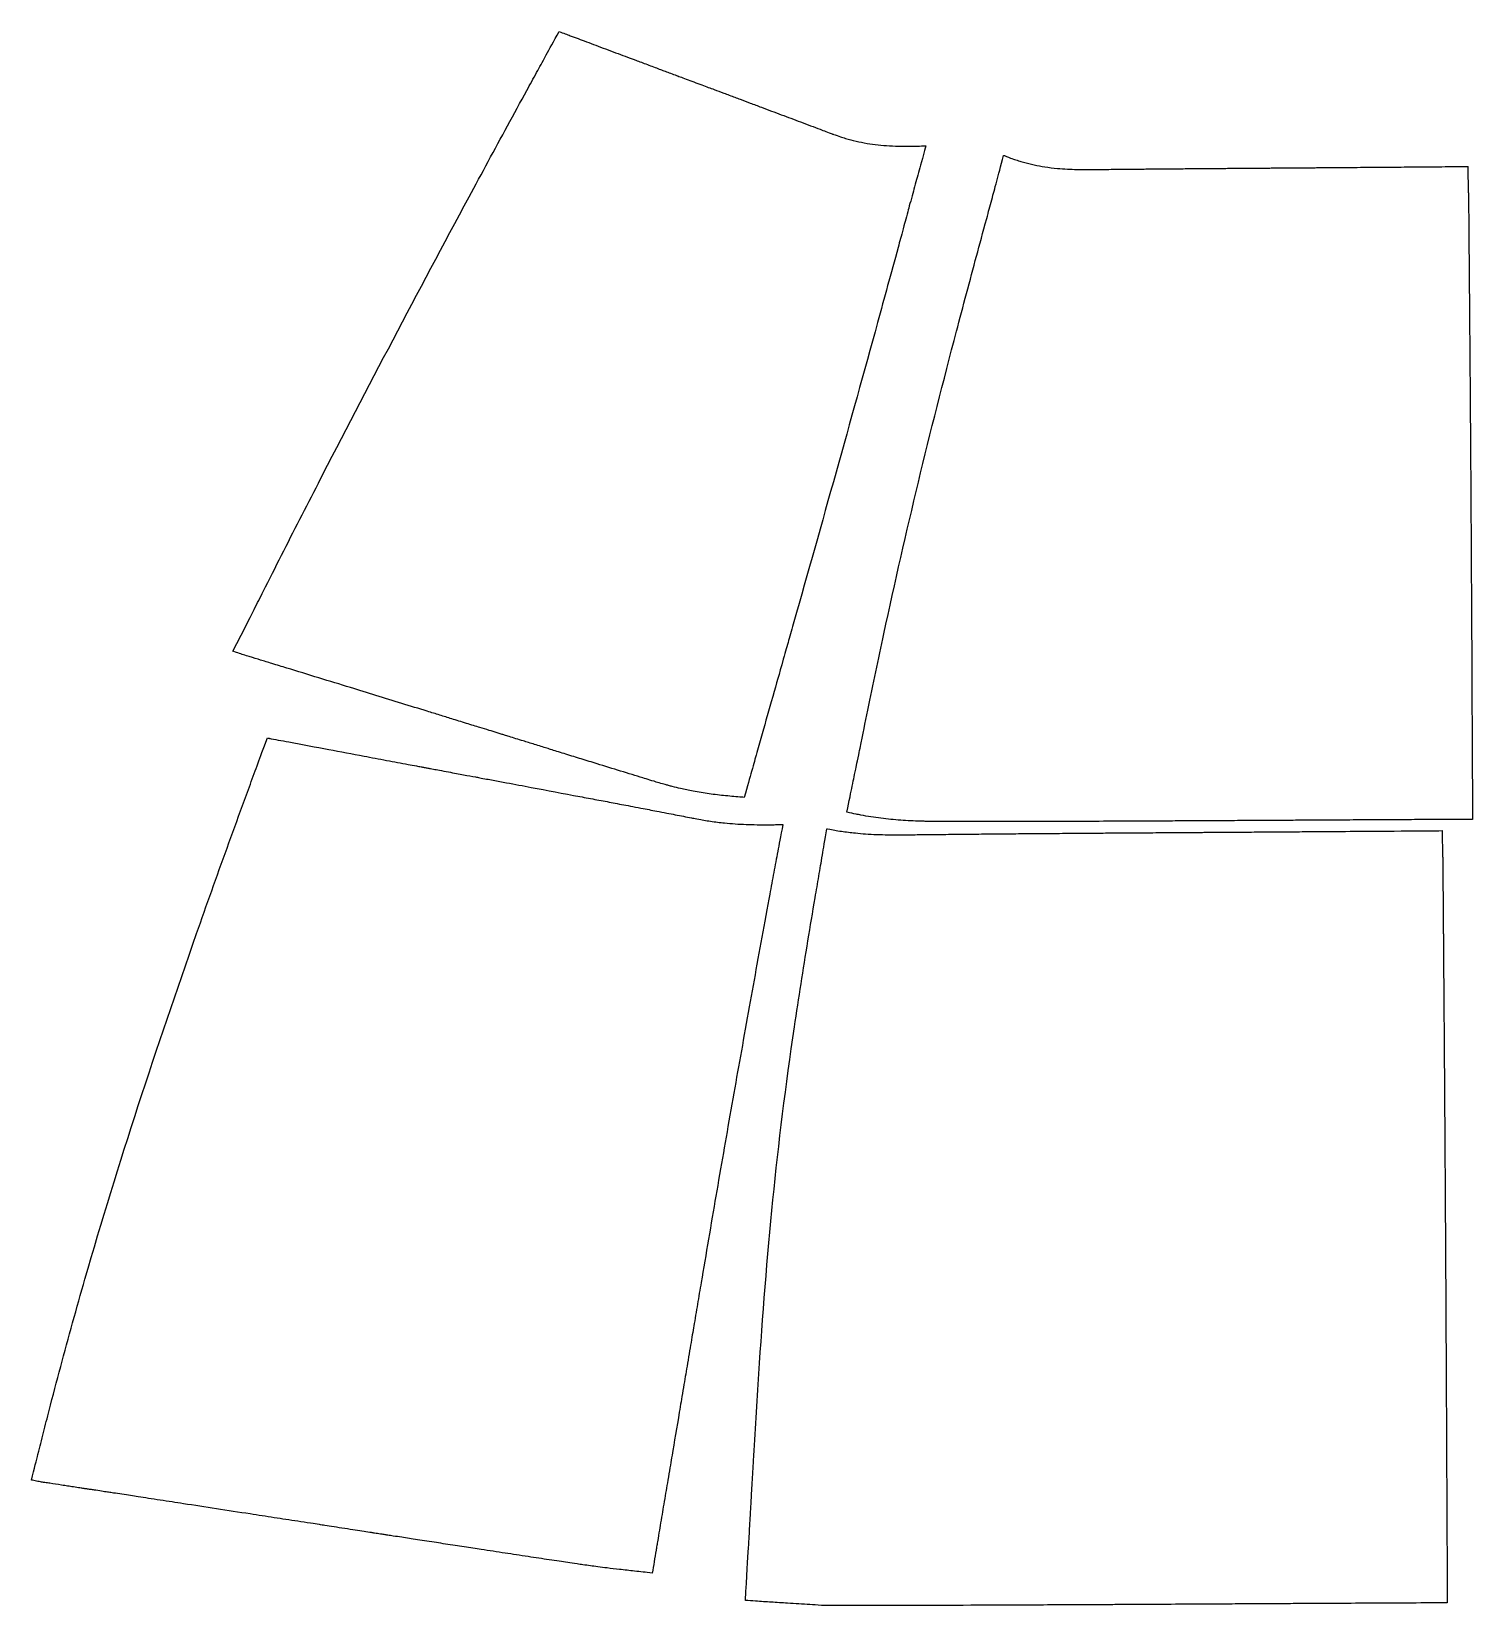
# Model space of a CAD drawing. Header units: inches. Extents: x 337 to 990, y 172 to 475.
# Drawn here: x 340.5 to 395.1, y 371 to 430.6 of the extents above; entities that cross this region are included whole.
import ezdxf

# ---------------------------------------------------------------- set-up
doc = ezdxf.new("R2010")
doc.units = ezdxf.units.IN
doc.header["$MEASUREMENT"] = 0

msp = doc.modelspace()

# ---------------------------------------------------------------- linework, layer by layer
for p, q in [((394.89836, 424.52756), (394.88997, 425.52764)), ((348.08672, 407.17217), (348.54711, 408.07044)), ((348.21629, 407.12675), (348.08672, 407.17217)), ((348.48112, 407.03481), (348.4419, 407.04766)), ((393.92298, 399.37768), (393.91487, 400.37707))]:
    msp.add_line(p, q)
at = {"color": 7, "linetype": 'Continuous', "lineweight": 25}
for points, knots in [([(348.54711, 408.07044), (348.69963, 408.37468), (348.77892, 408.53273), (349.00229, 408.9769), (349.12214, 409.21476), (349.46119, 409.88643), (349.69816, 410.3542), (350.38533, 411.70612), (350.85624, 412.62657), (352.25381, 415.34204), (353.20367, 417.16597), (355.09906, 420.76421), (356.07204, 422.59008), (357.51118, 425.26248), (358.00528, 426.17524), (358.73142, 427.51048), (358.98111, 427.96857), (359.34289, 428.63087), (359.46652, 428.85697), (359.71283, 429.30694), (359.79404, 429.45506), (359.95769, 429.75346), (360.07626, 429.96965), (360.2381, 430.26472), (360.44322, 430.63867)], [0, 0, 0, 0, 0.03125, 0.03125, 0.0625, 0.0625, 0.125, 0.125, 0.25, 0.25, 0.5, 0.5, 0.75, 0.75, 0.875, 0.875, 0.9375, 0.9375, 0.96875, 0.96875, 1, 1, 1, 1.02264077, 1.02264077, 1.02264077, 1.02264077]), ([(374.33711, 426.30597), (374.20733, 425.83499), (374.11493, 425.49963), (374.05988, 425.2999), (374.01645, 425.14227), (373.99628, 425.06911), (373.92818, 424.82133), (373.89348, 424.6946), (373.80811, 424.38204), (373.71668, 424.0456), (373.64938, 423.79793), (373.60653, 423.6403), (373.5441, 423.41068), (373.521, 423.32572), (373.39442, 422.86005), (373.35499, 422.71503), (373.00878, 421.44253), (372.7696, 420.56654), (371.99103, 417.73164), (371.48257, 415.90259), (370.38997, 411.99714), (369.86526, 410.13419), (369.27473, 408.0531), (369.19705, 407.77965), (369.08159, 407.3735), (369.02414, 407.17149), (368.76594, 406.26366), (368.68736, 405.98738), (368.38383, 404.91959), (368.26931, 404.51658), (368.06589, 403.7986), (368.00388, 403.57955), (367.86307, 403.08033), (367.82278, 402.93646), (367.73471, 402.62154), (367.66936, 402.38789), (367.5777, 402.06006), (367.45974, 401.63808)], [-0.0197996, -0.0197996, -0.0197996, -0.0197996, 0, 0, 0, 0.015625, 0.015625, 0.03125, 0.03125, 0.0625, 0.0625, 0.078125, 0.078125, 0.09375, 0.09375, 0.125, 0.125, 0.25, 0.25, 0.5, 0.5, 0.75, 0.75, 0.78125, 0.78125, 0.8125, 0.8125, 0.875, 0.875, 0.9375, 0.9375, 0.96875, 0.96875, 1, 1, 1, 1.02318657, 1.02318657, 1.02318657, 1.02318657]), ([(371.34695, 401.07828), (371.43742, 401.51577), (371.50488, 401.84234), (371.54932, 402.05799), (371.58197, 402.21638), (371.60219, 402.31494), (371.64475, 402.52248), (371.67979, 402.69367), (371.71489, 402.86529), (371.73563, 402.96679), (371.80653, 403.31377), (371.81727, 403.36633), (371.955, 404.04009), (372.03866, 404.44837), (372.34593, 405.93528), (372.53852, 406.8515), (373.16932, 409.77712), (373.60016, 411.67581), (374.51155, 415.46797), (375.00928, 417.42261), (375.74471, 420.21513), (376.01626, 421.22937), (376.38098, 422.58132), (376.49823, 423.01431), (376.71664, 423.82183), (376.76751, 424.01004), (376.90417, 424.51738), (376.94305, 424.66195), (377.02658, 424.9751), (377.08843, 425.20699), (377.17477, 425.53132), (377.28558, 425.94809)], [-0.0212741, -0.0212741, -0.0212741, -0.0212741, 0, 0, 0, 0.015625, 0.015625, 0.03125, 0.03125, 0.046875, 0.046875, 0.0625, 0.0625, 0.125, 0.125, 0.25, 0.25, 0.5, 0.5, 0.75, 0.75, 0.875, 0.875, 0.9375, 0.9375, 0.96875, 0.96875, 1, 1, 1, 1.02314088, 1.02314088, 1.02314088, 1.02314088]), ([(348.4419, 407.04766), (348.36745, 407.07376), (348.293, 407.09986), (348.21779, 407.12622), (348.21704, 407.12649), (348.21629, 407.12675)], [0, 0, 0, 0, 0.99, 0.99, 1, 1, 1, 1]), ([(340.45261, 375.78471), (340.56453, 376.2274), (340.64627, 376.55088), (340.69784, 376.75516), (340.74707, 376.95019), (340.76879, 377.03656), (340.83727, 377.30702), (340.87427, 377.45268), (340.97798, 377.85941), (341.05199, 378.14754), (341.26418, 378.96679), (341.41325, 379.53325), (341.85479, 381.1818), (342.16595, 382.30441), (343.10747, 385.57653), (343.78169, 387.75529), (345.22046, 392.17705), (345.95027, 394.31646), (347.0884, 397.55737), (347.46849, 398.62373), (348.05967, 400.26115), (348.2505, 400.78636), (348.54899, 401.6031), (348.64606, 401.8679), (348.79486, 402.27269), (348.84397, 402.40609), (348.94344, 402.67592), (348.97859, 402.77085), (349.04253, 402.94412), (349.11813, 403.14901), (349.23399, 403.46345), (349.39009, 403.88743)], [-0.0163662, -0.0163662, -0.0163662, -0.0163662, 0, 0, 0, 0.015625, 0.015625, 0.03125, 0.03125, 0.0625, 0.0625, 0.125, 0.125, 0.25, 0.25, 0.5, 0.5, 0.75, 0.75, 0.875, 0.875, 0.9375, 0.9375, 0.96875, 0.96875, 0.984375, 0.984375, 1, 1, 1, 1.01847768, 1.01847768, 1.01847768, 1.01847768]), ([(368.92427, 400.6083), (368.83682, 400.15463), (368.77243, 399.82009), (368.73108, 399.60468), (368.69663, 399.4252), (368.67818, 399.32843), (368.62838, 399.06598), (368.59971, 398.91395), (368.52965, 398.54079), (368.47065, 398.22358), (368.33219, 397.47457), (368.21943, 396.85809), (368.03143, 395.8254), (367.927, 395.24923), (367.73177, 394.16882), (367.6373, 393.64452), (367.33094, 391.9389), (367.15169, 390.93498), (366.85347, 389.24569), (366.75606, 388.69001), (366.57658, 387.65874), (366.47236, 387.0557), (366.20602, 385.50651), (366.00127, 384.3036), (365.78206, 383.00887), (365.73049, 382.7039), (365.64461, 382.19562), (365.5859, 381.84777), (365.513, 381.41556), (365.47179, 381.17115), (365.37987, 380.62573), (365.31962, 380.26812), (365.22775, 379.72269), (365.19038, 379.50088), (365.08135, 378.85364), (365.04558, 378.64138), (364.90284, 377.7946), (364.8037, 377.20715), (364.68097, 376.4808), (364.64066, 376.24237), (364.52654, 375.56734), (364.49557, 375.38412), (364.39518, 374.78944), (364.3569, 374.56245), (364.25822, 373.97482), (364.23065, 373.81061), (364.17092, 373.4503)], [-0.01875326, -0.01875326, -0.01875326, -0.01875326, 0, 0, 0, 0.015625, 0.015625, 0.03125, 0.03125, 0.0625, 0.0625, 0.125, 0.125, 0.1875, 0.1875, 0.25, 0.25, 0.375, 0.375, 0.4375, 0.4375, 0.5, 0.5, 0.625, 0.625, 0.65625, 0.65625, 0.6875, 0.6875, 0.71875, 0.71875, 0.75, 0.75, 0.78125, 0.78125, 0.8125, 0.8125, 0.875, 0.875, 0.90625, 0.90625, 0.9375, 0.9375, 0.96875, 0.96875, 1, 1, 1, 1]), ([(367.50219, 371.22678), (367.55754, 372.1513), (367.59719, 372.81681), (367.62113, 373.2233), (367.6425, 373.58616), (367.65137, 373.74263), (367.67732, 374.19958), (367.68298, 374.29982), (367.69648, 374.539), (367.69621, 374.53428), (367.70395, 374.67162), (367.70899, 374.76106), (367.72763, 375.09173), (367.73232, 375.17493), (367.74457, 375.39167), (367.75459, 375.56865), (367.77617, 375.9486), (367.79427, 376.2651), (367.86768, 377.53604), (367.94046, 378.7459), (368.15138, 381.95149), (368.32956, 384.25083), (368.7597, 388.53945), (369.03578, 390.74508), (369.52357, 394.04723), (369.68913, 395.0961), (369.96391, 396.76389), (370.04819, 397.265), (370.19372, 398.12136), (370.23762, 398.37831), (370.30705, 398.7851), (370.33247, 398.93415), (370.37403, 399.17845), (370.39196, 399.28396), (370.4222, 399.46317), (370.45914, 399.68207), (370.51445, 400.01093), (370.58814, 400.44975)], [-0.03500892, -0.03500892, -0.03500892, -0.03500892, 0, 0, 0, 0.03125, 0.03125, 0.046875, 0.046875, 0.0546875, 0.0546875, 0.0625, 0.0625, 0.078125, 0.078125, 0.09375, 0.09375, 0.125, 0.125, 0.25, 0.25, 0.5, 0.5, 0.75, 0.75, 0.875, 0.875, 0.9375, 0.9375, 0.96875, 0.96875, 0.984375, 0.984375, 1, 1, 1, 1.01908687, 1.01908687, 1.01908687, 1.01908687]), ([(364.17092, 373.4503), (364.15635, 373.36246), (364.15271, 373.3405), (364.13821, 373.25265), (364.1324, 373.21745), (364.12484, 373.17168), (364.11729, 373.1259), (364.06989, 372.83872), (364.02248, 372.55153), (363.97508, 372.26435)], [0, 0, 0, 0, 1, 1, 1, 1.40066926, 1.40066926, 1.40066926, 3.91435778, 3.91435778, 3.91435778, 3.91435778])]:
    msp.add_open_spline(points, degree=3, knots=knots, dxfattribs=at)
at = {"color": 7, "linetype": 'Continuous'}
for points, knots in [([(360.44322, 430.63867), (360.61769, 430.57317), (360.74225, 430.52642), (360.96038, 430.44458), (361.0571, 430.4083), (361.26444, 430.33054), (361.37233, 430.29009), (361.60036, 430.20461), (361.71295, 430.16241), (361.95436, 430.07195), (362.08024, 430.0248), (362.46018, 429.8825), (362.71656, 429.78651), (363.07449, 429.65255), (363.20749, 429.60278), (363.4876, 429.49798), (363.63007, 429.44469), (363.94262, 429.32779), (364.10381, 429.26752), (364.29859, 429.19469), (364.35538, 429.17346), (364.47861, 429.12738), (364.53974, 429.10453), (364.67738, 429.05307), (364.76562, 429.02009), (364.88144, 428.97679), (364.91708, 428.96347), (364.9669, 428.94485), (364.99578, 428.93405), (365.09284, 428.89777), (365.17145, 428.86839), (365.43699, 428.76914), (365.66689, 428.6832), (366.02405, 428.54971), (366.17136, 428.49465), (366.4344, 428.39632), (366.55066, 428.35285), (366.7464, 428.27966), (366.81497, 428.25402), (367.03711, 428.17095), (367.17568, 428.11912), (367.43712, 428.02132), (367.56157, 427.97476), (367.82345, 427.87674), (367.96093, 427.82527), (368.23287, 427.72343), (368.36391, 427.67434), (368.61527, 427.58014), (368.73885, 427.53381), (369.10685, 427.39578), (369.35041, 427.30432), (369.84055, 427.12006), (370.10864, 427.01914), (370.47815, 426.87974), (370.60965, 426.83003), (370.82543, 426.74846)], [0.006188373, 0.006188373, 0.006188373, 0.006188373, 0.047214744, 0.047214744, 0.076809261, 0.076809261, 0.106403778, 0.106403778, 0.14140028, 0.14140028, 0.176396781, 0.176396781, 0.246389783, 0.246389783, 0.288097594, 0.288097594, 0.329805404, 0.329805404, 0.370178645, 0.370178645, 0.388960553, 0.388960553, 0.407742461, 0.407742461, 0.426524369, 0.426524369, 0.438273729, 0.438273729, 0.450023089, 0.450023089, 0.473521809, 0.473521809, 0.52051925, 0.52051925, 0.56751669, 0.56751669, 0.605320439, 0.605320439, 0.624111708, 0.624111708, 0.661694247, 0.661694247, 0.699276785, 0.699276785, 0.740644448, 0.740644448, 0.776128551, 0.776128551, 0.811612653, 0.811612653, 0.882580858, 0.882580858, 0.953549063, 0.953549063, 1, 1, 1, 1]), ([(370.80816, 426.75481), (370.94211, 426.70696), (371.02153, 426.6786), (371.15954, 426.63214), (371.22787, 426.60998), (371.3588, 426.5705), (371.42433, 426.55212), (371.623, 426.50005), (371.76014, 426.46884), (372.03923, 426.41384), (372.18063, 426.39025), (372.59834, 426.3331), (372.88939, 426.31029), (373.30614, 426.29526), (373.43517, 426.29307), (373.61689, 426.29289), (373.67562, 426.29334), (373.79248, 426.2948), (373.85393, 426.2959), (373.96422, 426.29812), (373.99976, 426.29886), (374.039, 426.29968), (374.12188, 426.30141), (374.22126, 426.30351), (374.33711, 426.30597)], [0, 0, 0, 0, 0.08753022, 0.08753022, 0.15375962, 0.15375962, 0.21998901, 0.21998901, 0.35244781, 0.35244781, 0.4849066, 0.4849066, 0.74982419, 0.74982419, 0.86079673, 0.86079673, 0.91827558, 0.91827558, 0.97575443, 0.97575443, 1, 1, 1, 1.05121805, 1.05121805, 1.05121805, 1.05121805]), ([(377.28558, 425.94809), (377.32484, 425.93244), (377.36045, 425.91834), (377.39239, 425.90578), (377.51485, 425.85765), (377.58352, 425.83223), (377.71255, 425.78764), (377.7803, 425.76518), (377.91064, 425.72419), (377.97623, 425.7047), (378.17342, 425.64945), (378.30535, 425.61701), (378.57562, 425.55921), (378.71261, 425.53416), (379.00335, 425.48939), (379.16033, 425.47042), (379.4486, 425.44341), (379.57646, 425.4341), (379.82059, 425.42086), (379.94442, 425.41634), (380.13575, 425.41195), (380.20436, 425.41095), (380.32655, 425.40976), (380.38375, 425.4096), (380.49911, 425.41012), (380.54755, 425.4105), (380.60462, 425.41108)], [-0.02241619, -0.02241619, -0.02241619, -0.02241619, 0, 0, 0, 0.08593252, 0.08593252, 0.15057612, 0.15057612, 0.21521971, 0.21521971, 0.34450689, 0.34450689, 0.47379407, 0.47379407, 0.62032057, 0.62032057, 0.73530348, 0.73530348, 0.84377784, 0.84377784, 0.90391707, 0.90391707, 0.9640563, 0.9640563, 1, 1, 1, 1]), ([(380.60357, 425.41107), (380.80591, 425.41334), (380.99313, 425.41535), (381.29995, 425.41854), (381.41929, 425.41975), (381.67906, 425.42232), (381.81801, 425.42367), (382.0575, 425.42596), (382.15982, 425.42692), (382.43853, 425.42951), (382.6275, 425.43121), (382.94409, 425.43401), (383.06219, 425.43505), (383.3209, 425.43727), (383.45871, 425.43844), (383.71452, 425.44059), (383.83234, 425.44157), (384.03623, 425.44325), (384.14074, 425.44411), (384.39814, 425.4462), (384.55338, 425.44744), (384.84454, 425.44975), (384.99518, 425.45094), (385.27702, 425.45314), (385.4088, 425.45416), (385.60794, 425.4557), (385.68402, 425.45628), (385.93766, 425.45822), (386.11782, 425.45959), (386.41385, 425.46183), (386.52199, 425.46264), (386.70587, 425.46402), (386.77673, 425.46456), (386.93983, 425.46578), (387.02949, 425.46645), (387.16336, 425.46744), (387.21276, 425.46781), (387.32401, 425.46864), (387.40397, 425.46924), (387.56108, 425.4704), (387.63991, 425.47099), (387.77009, 425.47195), (387.83111, 425.47241), (387.96868, 425.47343), (388.01208, 425.47375), (388.12836, 425.47461), (388.19442, 425.4751), (388.31367, 425.47598), (388.36927, 425.47639), (388.52397, 425.47754), (388.61097, 425.47818), (388.73341, 425.47909), (388.77643, 425.47941), (388.82763, 425.47979), (388.84317, 425.4799), (388.85409, 425.47998), (388.85337, 425.47998), (388.8616, 425.48004), (388.87108, 425.48011), (388.95351, 425.48072), (389.02541, 425.48125), (389.15013, 425.48218), (389.21148, 425.48263), (389.39252, 425.48398), (389.5092, 425.48485), (389.74067, 425.48658), (389.85726, 425.48745), (390.07204, 425.48906), (390.17214, 425.48981), (390.36442, 425.49126), (390.45266, 425.49192), (390.72579, 425.49399), (390.89546, 425.49528), (391.22242, 425.49778), (391.38213, 425.499), (391.85384, 425.50265), (392.15842, 425.50504), (392.92582, 425.51116), (393.38927, 425.51495), (393.89001, 425.51914), (394.20829, 425.52181), (394.54163, 425.52464), (394.88997, 425.52764)], [0, 0, 0, 0, 0.04188284, 0.04188284, 0.07135482, 0.07135482, 0.1008268, 0.1008268, 0.12389885, 0.12389885, 0.17004294, 0.17004294, 0.19741674, 0.19741674, 0.22479055, 0.22479055, 0.25057977, 0.25057977, 0.27636899, 0.27636899, 0.31258299, 0.31258299, 0.34203645, 0.34203645, 0.3690698, 0.3690698, 0.39083846, 0.39083846, 0.43437579, 0.43437579, 0.45824032, 0.45824032, 0.47374398, 0.47374398, 0.48924765, 0.48924765, 0.50015702, 0.50015702, 0.521184, 0.521184, 0.53826999, 0.53826999, 0.55535599, 0.55535599, 0.56183706, 0.56183706, 0.57004225, 0.57004225, 0.57824744, 0.57824744, 0.59465782, 0.59465782, 0.60659409, 0.60659409, 0.6123752, 0.6123752, 0.61815631, 0.61815631, 0.6242463, 0.6242463, 0.63642628, 0.63642628, 0.64860626, 0.64860626, 0.67296623, 0.67296623, 0.69865985, 0.69865985, 0.72731049, 0.72731049, 0.7490303, 0.7490303, 0.78472529, 0.78472529, 0.82042028, 0.82042028, 0.89181026, 0.89181026, 1, 1, 1, 1.06876695, 1.06876695, 1.06876695, 1.06876695]), ([(394.89836, 424.52755), (394.89856, 424.50323), (394.89981, 424.35321), (394.90256, 424.02491), (394.90303, 423.96799), (394.90405, 423.84561), (394.90463, 423.77675), (394.90547, 423.67548), (394.9058, 423.63682), (394.90651, 423.55196), (394.90683, 423.51375), (394.90763, 423.41721), (394.90809, 423.36208), (394.90892, 423.26331), (394.90932, 423.21577), (394.91025, 423.10403), (394.91078, 423.04129), (394.91197, 422.89958), (394.9126, 422.82404), (394.91456, 422.58922), (394.91597, 422.42179), (394.91864, 422.1026), (394.91991, 421.9505), (394.92164, 421.74338), (394.92215, 421.68223), (394.92342, 421.52952), (394.92416, 421.44097), (394.92582, 421.2408), (394.92676, 421.1279), (394.92846, 420.92326), (394.92921, 420.83327), (394.9307, 420.65251), (394.93143, 420.56469), (394.93291, 420.38504), (394.93361, 420.29945), (394.9352, 420.10562), (394.93611, 419.99431), (394.93795, 419.76939), (394.93887, 419.65584), (394.94139, 419.34499), (394.94297, 419.14827), (394.94575, 418.80047), (394.94697, 418.64721), (394.94949, 418.32826), (394.95076, 418.16522), (394.95462, 417.66954), (394.95722, 417.33029), (394.96196, 416.70159), (394.96412, 416.41161), (394.96794, 415.88879), (394.96965, 415.65022), (394.97309, 415.16468), (394.97479, 414.9201), (394.97984, 414.18387), (394.98312, 413.6897), (394.99253, 412.22038), (394.99831, 411.24248), (395.01434, 408.36534), (395.02368, 406.46806), (395.03909, 403.31541), (395.04524, 402.06015), (395.05163, 400.80415), (395.05163, 400.8041), (395.05163, 400.80406), (395.05163, 400.80402)], [0, 0, 0, 0, 0.02444346, 0.02444346, 0.02908432, 0.02908432, 0.03368507, 0.03368507, 0.03828583, 0.03828583, 0.0454773, 0.0454773, 0.05238465, 0.05238465, 0.05929201, 0.05929201, 0.06927075, 0.06927075, 0.07924949, 0.07924949, 0.09920696, 0.09920696, 0.11843893, 0.11843893, 0.12905546, 0.12905546, 0.13967199, 0.13967199, 0.15219247, 0.15219247, 0.16457911, 0.16457911, 0.17696575, 0.17696575, 0.19067645, 0.19067645, 0.20438715, 0.20438715, 0.21789333, 0.21789333, 0.24490568, 0.24490568, 0.26664558, 0.26664558, 0.28838548, 0.28838548, 0.33186529, 0.33186529, 0.36946317, 0.36946317, 0.40172053, 0.40172053, 0.4339779, 0.4339779, 0.49849262, 0.49849262, 0.62752207, 0.62752207, 0.87819443, 0.87819443, 1.04400702, 1.04400702, 1.04400702, 1.04401285, 1.04401285, 1.04401285, 1.04401285]), ([(364.22156, 402.18933), (363.95725, 402.26991), (363.7884, 402.32143), (363.10619, 402.53023), (362.45732, 402.73), (361.67837, 402.97039), (361.48153, 403.03119), (361.09473, 403.15077), (360.90494, 403.20948), (360.61311, 403.2998), (360.52009, 403.32859), (360.34018, 403.38428), (360.24938, 403.41239), (360.10353, 403.45755), (360.04239, 403.47648), (359.84742, 403.53686), (359.68312, 403.58775), (359.43846, 403.66353), (359.36273, 403.68699), (359.21126, 403.73391), (359.14466, 403.75455), (358.98902, 403.80276), (358.90408, 403.82907), (358.72522, 403.88447), (358.63453, 403.91256), (358.48728, 403.95818), (358.42885, 403.97627), (358.33247, 404.00612), (358.29505, 404.01772), (358.20445, 404.04577), (358.15428, 404.06131), (357.99845, 404.10957), (357.88766, 404.14388), (357.67294, 404.21036), (357.55684, 404.2463), (357.36374, 404.30607), (357.28607, 404.33011), (357.11404, 404.38334), (357.02283, 404.41156), (356.74399, 404.49782), (356.55116, 404.55746), (356.22594, 404.65801), (356.07508, 404.70463), (355.76476, 404.80049), (355.60759, 404.84903), (355.13157, 404.99596), (354.80822, 405.0957), (353.83248, 405.39641), (353.17441, 405.59889), (352.14347, 405.91541), (351.74622, 406.0372), (350.9391, 406.28438), (350.52592, 406.41075), (349.94136, 406.58934), (349.75658, 406.64577), (349.48832, 406.72764), (349.41027, 406.75146), (349.26875, 406.79464), (349.20239, 406.81489), (349.00374, 406.87548), (348.8719, 406.91568), (348.63804, 406.98698), (348.56367, 407.00965), (348.48112, 407.03481)], [0, 0, 0, 0, 0.03773478, 0.03773478, 0.14765295, 0.14765295, 0.18730314, 0.18730314, 0.22487892, 0.22487892, 0.24182892, 0.24182892, 0.2565698, 0.2565698, 0.27131068, 0.27131068, 0.30079244, 0.30079244, 0.3131465, 0.3131465, 0.32550056, 0.32550056, 0.34363954, 0.34363954, 0.3596516, 0.3596516, 0.37070041, 0.37070041, 0.37961605, 0.37961605, 0.38853169, 0.38853169, 0.40636297, 0.40636297, 0.42950041, 0.42950041, 0.44663307, 0.44663307, 0.46376573, 0.46376573, 0.49803106, 0.49803106, 0.52852083, 0.52852083, 0.5590106, 0.5590106, 0.61999015, 0.61999015, 0.74194923, 0.74194923, 0.81870712, 0.81870712, 0.895465, 0.895465, 0.93138078, 0.93138078, 0.94558667, 0.94558667, 0.95979257, 0.95979257, 0.98820436, 0.98820436, 1, 1, 1, 1]), ([(349.39009, 403.88743), (349.40372, 403.88439), (349.42255, 403.88051), (349.46305, 403.87255), (349.46559, 403.87205), (349.46821, 403.87154)], [0.568483553, 0.568483553, 0.568483553, 0.568483553, 0.973648143, 0.973648143, 1, 1, 1, 1]), ([(349.46042, 403.87304), (349.65539, 403.83644), (349.92995, 403.78492), (350.73895, 403.63313), (351.21732, 403.54343), (352.15371, 403.36797), (352.61353, 403.28186), (353.34017, 403.14585), (353.60998, 403.09537), (354.0502, 403.01302), (354.19171, 402.98655), (354.46508, 402.93543), (354.58893, 402.91227), (354.82596, 402.86796), (354.93184, 402.84816), (355.09779, 402.81714), (355.15511, 402.80642), (355.25067, 402.78856), (355.28881, 402.78143), (355.3802, 402.76435), (355.42888, 402.75525), (355.49841, 402.74225), (355.52185, 402.73787), (355.54625, 402.73331), (355.55986, 402.73077), (355.60489, 402.72235), (355.64053, 402.71569), (355.746, 402.69598), (355.82176, 402.68182), (356.0094, 402.64675), (356.1301, 402.62419), (356.35726, 402.58174), (356.46235, 402.5621), (356.64981, 402.52707), (356.73931, 402.51034), (356.99515, 402.46252), (357.15222, 402.43317), (357.32546, 402.40079), (357.37745, 402.39107), (357.51054, 402.36619), (357.60306, 402.34889), (357.7779, 402.31621), (357.86402, 402.30011), (358.1189, 402.25245), (358.2842, 402.22155), (358.76967, 402.13075), (359.07943, 402.07279), (359.99488, 401.90133), (360.58672, 401.79026), (361.44436, 401.62875), (361.66575, 401.58702), (362.08533, 401.50784), (362.28689, 401.46976), (362.70419, 401.39076), (362.91969, 401.34987), (363.27352, 401.28258), (363.40709, 401.25714), (363.64801, 401.21118), (363.7524, 401.19125), (363.95051, 401.15338), (364.04669, 401.13497), (364.26807, 401.09252), (364.393, 401.06852), (364.62926, 401.02303), (364.73933, 401.0018), (364.94807, 400.96146), (365.05146, 400.94144), (365.26476, 400.90003), (365.35179, 400.88311), (365.51526, 400.85121), (365.58119, 400.83833), (365.65983, 400.82294)], [0, 0, 0, 0, 0.04651791, 0.04651791, 0.13955373, 0.13955373, 0.22117625, 0.22117625, 0.27459153, 0.27459153, 0.29960901, 0.29960901, 0.32619653, 0.32619653, 0.34632733, 0.34632733, 0.35666982, 0.35666982, 0.36327901, 0.36327901, 0.3698882, 0.3698882, 0.37519315, 0.37519315, 0.3804981, 0.3804981, 0.391108, 0.391108, 0.40762582, 0.40762582, 0.42414364, 0.42414364, 0.43804951, 0.43804951, 0.45195538, 0.45195538, 0.47976712, 0.47976712, 0.49271408, 0.49271408, 0.50740728, 0.50740728, 0.52210048, 0.52210048, 0.55148688, 0.55148688, 0.61025968, 0.61025968, 0.72780527, 0.72780527, 0.76597562, 0.76597562, 0.80414598, 0.80414598, 0.84551554, 0.84551554, 0.86985481, 0.86985481, 0.88804368, 0.88804368, 0.90623254, 0.90623254, 0.93006508, 0.93006508, 0.94956396, 0.94956396, 0.96906284, 0.96906284, 0.98856172, 0.98856172, 1, 1, 1, 1]), ([(367.45974, 401.63808), (367.42499, 401.64051), (367.39225, 401.64284), (367.17915, 401.65836), (366.95926, 401.67639), (366.54547, 401.71852), (366.33433, 401.74357), (365.92358, 401.80134), (365.72214, 401.83422), (365.35805, 401.9023), (365.20016, 401.93467), (364.94066, 401.99384), (364.83735, 402.01901), (364.68328, 402.05918), (364.63353, 402.07258), (364.54665, 402.09633), (364.50645, 402.10752), (364.39812, 402.13817), (364.32936, 402.15807), (364.23558, 402.18517)], [0.056494082, 0.056494082, 0.056494082, 0.056494082, 0.089465284, 0.089465284, 0.270290903, 0.270290903, 0.451116522, 0.451116522, 0.625455776, 0.625455776, 0.762451286, 0.762451286, 0.851232545, 0.851232545, 0.891996889, 0.891996889, 0.932761234, 0.932761234, 1, 1, 1, 1]), ([(365.65779, 400.82334), (365.7795, 400.79978), (365.85127, 400.78672), (366.00348, 400.76102), (366.0947, 400.74651), (366.27092, 400.72074), (366.35858, 400.70896), (366.53316, 400.6876), (366.62232, 400.67775), (366.8481, 400.65526), (366.98533, 400.64384), (367.38568, 400.6167), (367.66918, 400.60612), (368.06091, 400.60045), (368.18722, 400.59982), (368.37066, 400.60034), (368.42836, 400.60068), (368.55131, 400.60196), (368.61921, 400.60294), (368.71206, 400.6045), (368.71313, 400.60452), (368.7142, 400.60454), (368.77417, 400.60555), (368.8442, 400.6068), (368.92427, 400.6083)], [0, 0, 0, 0, 0.08824866, 0.08824866, 0.17649732, 0.17649732, 0.26474598, 0.26474598, 0.35299464, 0.35299464, 0.48707596, 0.48707596, 0.75523858, 0.75523858, 0.87081803, 0.87081803, 0.9350352, 0.9350352, 0.99925237, 0.99925237, 1, 1, 1, 1.04170402, 1.04170402, 1.04170402, 1.04170402]), ([(374.79551, 400.72352), (374.66533, 400.72413), (374.5761, 400.72491), (374.43199, 400.7271), (374.37566, 400.72811), (374.25422, 400.73077), (374.19226, 400.73237), (374.00624, 400.73798), (373.8848, 400.74271), (373.6366, 400.75515), (373.51075, 400.76278), (373.13437, 400.79004), (372.88815, 400.81402), (372.38266, 400.87811), (372.1314, 400.91737), (371.81693, 400.97687), (371.75268, 400.98963), (371.58767, 401.02326), (371.48956, 401.04475), (371.34695, 401.07828)], [0, 0, 0, 0, 0.088137723, 0.088137723, 0.141745462, 0.141745462, 0.195353201, 0.195353201, 0.30256868, 0.30256868, 0.409784158, 0.409784158, 0.624215114, 0.624215114, 0.838646071, 0.838646071, 0.892721779, 0.892721779, 0.993584598, 0.993584598, 0.993584598, 0.993584598]), ([(395.05163, 400.80402), (394.69103, 400.80224), (394.3577, 400.80059), (394.05164, 400.79906), (394.05163, 400.79906), (394.05161, 400.79906), (394.05159, 400.79906), (393.70626, 400.79733), (393.39564, 400.79575), (392.93374, 400.79334), (392.77852, 400.79252), (392.44659, 400.79075), (392.27428, 400.78982), (391.76834, 400.78708), (391.47052, 400.78543), (390.82457, 400.78182), (390.48826, 400.77991), (389.87015, 400.77638), (389.58884, 400.77476), (389.1703, 400.77235), (389.03412, 400.77156), (388.76981, 400.77003), (388.6391, 400.76927), (388.39698, 400.76787), (388.29024, 400.76725), (388.07644, 400.76601), (387.96953, 400.76539), (387.76966, 400.76423), (387.67357, 400.76368), (387.4829, 400.76258), (387.38564, 400.76202), (387.21782, 400.76105), (387.14634, 400.76064), (387.00754, 400.75984), (386.94212, 400.75946), (386.78377, 400.75856), (386.69869, 400.75807), (386.53771, 400.75715), (386.45875, 400.7567), (386.22551, 400.75538), (386.07487, 400.75452), (385.63008, 400.75202), (385.34304, 400.75043), (384.87725, 400.7479), (384.70555, 400.74697), (384.38475, 400.74526), (384.24012, 400.7445), (383.96101, 400.74304), (383.82406, 400.74233), (383.4176, 400.74025), (383.15246, 400.73893), (382.34698, 400.73506), (381.76834, 400.73246), (380.79585, 400.7285), (380.36743, 400.72693), (379.68975, 400.72479), (379.47231, 400.72415), (379.05313, 400.72302), (378.84765, 400.72252), (378.44017, 400.72165), (378.2382, 400.72128), (377.86108, 400.72068), (377.67953, 400.72046), (377.29561, 400.72013), (377.08564, 400.72001), (376.69703, 400.71995), (376.50957, 400.72), (376.14599, 400.72029), (375.96332, 400.72051), (375.47425, 400.72127), (375.19033, 400.72198), (374.79628, 400.72352)], [-0.04368069, -0.04368069, -0.04368069, -0.04368069, -0.00000231, -0.00000231, -0.00000231, 0, 0, 0, 0.0492841, 0.0492841, 0.07500388, 0.07500388, 0.10072365, 0.10072365, 0.15216319, 0.15216319, 0.20360274, 0.20360274, 0.24626185, 0.24626185, 0.26836252, 0.26836252, 0.29046318, 0.29046318, 0.30644602, 0.30644602, 0.31989194, 0.31989194, 0.33333786, 0.33333786, 0.34768947, 0.34768947, 0.36204108, 0.36204108, 0.37360341, 0.37360341, 0.38544224, 0.38544224, 0.39728108, 0.39728108, 0.42095875, 0.42095875, 0.46831408, 0.46831408, 0.49512414, 0.49512414, 0.516461, 0.516461, 0.53779786, 0.53779786, 0.58047158, 0.58047158, 0.66581901, 0.66581901, 0.73628731, 0.73628731, 0.76702825, 0.76702825, 0.7977692, 0.7977692, 0.82923616, 0.82923616, 0.86070312, 0.86070312, 0.89099035, 0.89099035, 0.92127758, 0.92127758, 0.94821257, 0.94821257, 1, 1, 1, 1]), ([(370.58814, 400.44975), (370.59793, 400.44779), (370.60744, 400.44591), (370.61665, 400.44408), (370.73822, 400.41998), (370.80955, 400.40673), (370.96107, 400.38069), (371.05183, 400.36603), (371.22811, 400.33997), (371.31558, 400.3281), (371.48962, 400.3067), (371.57899, 400.29681), (371.79845, 400.27495), (371.92916, 400.26398), (372.19341, 400.24567), (372.33322, 400.23828), (372.62127, 400.22675), (372.76457, 400.22282), (373.02428, 400.2187), (373.15113, 400.2178), (373.35848, 400.21779), (373.43129, 400.21807), (373.56976, 400.21938), (373.617, 400.2199), (373.67291, 400.22059)], [-0.00670735, -0.00670735, -0.00670735, -0.00670735, 0, 0, 0, 0.08847302, 0.08847302, 0.17694603, 0.17694603, 0.26541905, 0.26541905, 0.35389207, 0.35389207, 0.48128781, 0.48128781, 0.619475, 0.619475, 0.7576622, 0.7576622, 0.87276797, 0.87276797, 0.96116709, 0.96116709, 1, 1, 1, 1]), ([(373.67232, 400.22059), (373.92789, 400.22389), (374.09559, 400.22593), (374.42709, 400.22982), (374.56757, 400.23142), (374.83819, 400.23443), (374.9616, 400.23576), (375.23089, 400.2386), (375.37099, 400.24005), (375.6676, 400.24305), (375.82403, 400.24459), (376.09927, 400.24725), (376.22076, 400.2484), (376.47609, 400.25077), (376.6065, 400.25196), (377.00249, 400.25552), (377.27286, 400.25788), (377.81557, 400.26248), (378.08775, 400.26473), (378.48459, 400.26793), (378.61848, 400.26899), (378.89874, 400.27119), (379.04222, 400.2723), (379.47784, 400.27564), (379.77513, 400.27787), (380.32425, 400.28193), (380.57742, 400.28377), (380.92269, 400.28625), (381.02857, 400.28701), (381.25421, 400.28861), (381.37085, 400.28944), (381.64457, 400.29136), (381.80151, 400.29246), (382.24161, 400.29552), (382.49977, 400.2973), (382.97569, 400.30054), (383.12917, 400.30159), (383.31991, 400.30288), (383.3806, 400.30329), (383.51289, 400.30419), (383.5809, 400.30464), (383.79053, 400.30606), (383.93776, 400.30705), (384.14103, 400.30841), (384.18893, 400.30874), (384.30827, 400.30954), (384.37356, 400.30997), (384.45685, 400.31053), (384.48339, 400.31071), (384.52655, 400.311), (384.55538, 400.31119), (384.62822, 400.31168), (384.66976, 400.31196), (384.77856, 400.31269), (384.8498, 400.31316), (385.09075, 400.31477), (385.33005, 400.31637), (385.73213, 400.31906), (385.89266, 400.32013), (386.19914, 400.32218), (386.34181, 400.32313), (386.75044, 400.32587), (386.99704, 400.32752), (387.48708, 400.33082), (387.7296, 400.33247), (388.13531, 400.33523), (388.27159, 400.33616), (388.53307, 400.33794), (388.66149, 400.33882), (389.04099, 400.34143), (389.28627, 400.34312), (390.00791, 400.34815), (390.47009, 400.35142), (391.5128, 400.35896), (392.09596, 400.36329), (392.9149, 400.36948), (393.21629, 400.37176), (393.54962, 400.37429), (393.91487, 400.37707)], [0, 0, 0, 0, 0.0325272, 0.0325272, 0.05317067, 0.05317067, 0.07430757, 0.07430757, 0.09544447, 0.09544447, 0.11913671, 0.11913671, 0.13948647, 0.13948647, 0.15983624, 0.15983624, 0.20053578, 0.20053578, 0.24240182, 0.24240182, 0.26464782, 0.26464782, 0.28689383, 0.28689383, 0.33138584, 0.33138584, 0.37082158, 0.37082158, 0.38830827, 0.38830827, 0.40579497, 0.40579497, 0.42941853, 0.42941853, 0.47666566, 0.47666566, 0.49736408, 0.49736408, 0.50881829, 0.50881829, 0.5202725, 0.5202725, 0.54318092, 0.54318092, 0.55037511, 0.55037511, 0.55756929, 0.55756929, 0.56227689, 0.56227689, 0.57169208, 0.57169208, 0.58110728, 0.58110728, 0.59365349, 0.59365349, 0.61874592, 0.61874592, 0.64029937, 0.64029937, 0.66185282, 0.66185282, 0.70495972, 0.70495972, 0.74512063, 0.74512063, 0.76414503, 0.76414503, 0.78316943, 0.78316943, 0.82121822, 0.82121822, 0.8973158, 0.8973158, 0.99103977, 0.99103977, 0.99103977, 1.02553237, 1.02553237, 1.02553237, 1.02553237]), ([(393.92298, 399.37721), (393.92378, 399.27221), (393.92587, 398.99801), (393.92881, 398.61248), (393.92953, 398.51759), (393.9318, 398.21952), (393.93302, 398.06022), (393.93512, 397.78468), (393.93597, 397.67319), (393.93821, 397.37855), (393.93959, 397.19841), (393.94198, 396.88416), (393.94257, 396.80742), (393.94365, 396.66477), (393.94417, 396.59649), (393.94509, 396.47628), (393.94549, 396.42367), (393.94617, 396.33405), (393.94648, 396.29377), (393.94713, 396.2082), (393.94747, 396.16357), (393.94859, 396.01686), (393.94931, 395.92235), (393.95068, 395.74176), (393.95135, 395.65335), (393.95306, 395.42834), (393.95409, 395.29206), (393.95599, 395.04081), (393.95682, 394.93184), (393.95827, 394.73889), (393.95889, 394.65682), (393.96038, 394.45934), (393.96128, 394.33951), (393.96368, 394.01869), (393.96517, 393.81983), (393.96816, 393.41841), (393.96966, 393.2159), (393.97257, 392.82062), (393.97397, 392.62952), (393.97814, 392.05716), (393.98086, 391.68037), (393.98657, 390.87898), (393.98953, 390.45534), (393.99609, 389.50294), (393.99969, 388.96892), (394.00976, 387.43445), (394.01592, 386.44864), (394.02447, 385.00394), (394.02697, 384.57106), (394.03145, 383.77954), (394.03346, 383.4194), (394.03628, 382.90138), (394.0372, 382.73224), (394.03908, 382.38226), (394.04002, 382.20408), (394.04201, 381.82888), (394.04304, 381.63235), (394.04595, 381.07123), (394.04777, 380.71511), (394.05081, 380.11216), (394.05177, 379.92134), (394.05311, 379.65135), (394.05361, 379.55181), (394.05467, 379.33773), (394.05521, 379.22796), (394.05631, 379.00458), (394.05686, 378.89106), (394.05857, 378.54252), (394.06026, 378.19594), (394.06167, 377.9042), (394.06258, 377.71654), (394.06455, 377.3089), (394.06557, 377.09797), (394.06734, 376.73165), (394.06803, 376.58778), (394.07018, 376.14035), (394.07151, 375.86555), (394.07314, 375.52729), (394.07358, 375.43588), (394.07471, 375.20284), (394.07529, 375.08264), (394.0765, 374.83221), (394.07709, 374.71108), (394.07823, 374.4776), (394.0788, 374.36136), (394.0805, 374.01361), (394.08163, 373.78303), (394.08502, 373.09041), (394.0873, 372.62568), (394.09125, 371.81801), (394.09291, 371.47821), (394.09458, 371.13593), (394.09458, 371.13591), (394.09458, 371.1359), (394.09458, 371.13588)], [0, 0, 0, 0, 0.02682876, 0.02682876, 0.03514428, 0.03514428, 0.05658447, 0.05658447, 0.06908939, 0.06908939, 0.09243976, 0.09243976, 0.09965423, 0.09965423, 0.10686869, 0.10686869, 0.11295167, 0.11295167, 0.11903465, 0.11903465, 0.12463162, 0.12463162, 0.13392251, 0.13392251, 0.14321339, 0.14321339, 0.15808112, 0.15808112, 0.17294886, 0.17294886, 0.18350661, 0.18350661, 0.19577003, 0.19577003, 0.21908904, 0.21908904, 0.24310295, 0.24310295, 0.26373554, 0.26373554, 0.30698766, 0.30698766, 0.35648678, 0.35648678, 0.41635997, 0.41635997, 0.53132071, 0.53132071, 0.57993845, 0.57993845, 0.62134409, 0.62134409, 0.641093, 0.641093, 0.66084191, 0.66084191, 0.68310835, 0.68310835, 0.72764123, 0.72764123, 0.74732541, 0.74732541, 0.760543, 0.760543, 0.7737606, 0.7737606, 0.7867847, 0.7867847, 0.8128329, 0.8128329, 0.8388811, 0.8388811, 0.86102823, 0.86102823, 0.87431938, 0.87431938, 0.90090167, 0.90090167, 0.91118032, 0.91118032, 0.93109888, 0.93109888, 0.944349, 0.944349, 0.95759913, 0.95759913, 0.98409937, 0.98409937, 1.03709987, 1.03709987, 1.07510677, 1.07510677, 1.07510677, 1.07510854, 1.07510854, 1.07510854, 1.07510854]), ([(340.95806, 375.69245), (340.89651, 375.70204), (340.84768, 375.70973), (340.73003, 375.72938), (340.66497, 375.7415), (340.55996, 375.76261), (340.52988, 375.76876), (340.49596, 375.77575), (340.48212, 375.7786), (340.46765, 375.78159), (340.45261, 375.78471)], [0, 0, 0, 0, 0.32763134, 0.32763134, 0.81973148, 0.81973148, 1, 1, 1, 1.0734951, 1.0734951, 1.0734951, 1.0734951]), ([(361.12522, 372.60988), (360.85593, 372.64963), (360.67147, 372.67704), (360.32874, 372.72813), (360.19612, 372.74795), (359.93293, 372.78735), (359.81093, 372.80565), (359.54783, 372.8452), (359.41036, 372.8659), (359.12152, 372.90946), (358.97004, 372.93234), (358.67775, 372.97656), (358.54266, 372.99703), (358.24955, 373.04151), (358.09618, 373.06481), (357.78911, 373.11152), (357.63544, 373.13492), (357.38488, 373.17311), (357.28686, 373.18806), (356.96562, 373.23711), (356.73116, 373.27295), (356.37923, 373.3268), (356.25542, 373.34576), (355.90789, 373.399), (355.6851, 373.43316), (355.31985, 373.48922), (355.19874, 373.50782), (354.85361, 373.56082), (354.68147, 373.58727), (354.37749, 373.63401), (354.27148, 373.65031), (354.09311, 373.67774), (354.02287, 373.68854), (353.90934, 373.70601), (353.86645, 373.71261), (353.77043, 373.72738), (353.72005, 373.73513), (353.63352, 373.74845), (353.59646, 373.75415), (353.52844, 373.76462), (353.49408, 373.7699), (353.41546, 373.782), (353.3746, 373.78829), (353.24666, 373.80798), (353.15423, 373.82221), (352.85007, 373.86903), (352.61147, 373.90576), (352.17977, 373.97223), (352.04236, 373.99338), (351.79209, 374.03191), (351.67697, 374.04964), (351.49579, 374.07753), (351.42497, 374.08843), (351.22824, 374.11872), (351.18385, 374.12555), (350.85725, 374.17582), (350.69922, 374.20014), (350.23646, 374.27135), (349.94303, 374.31649), (349.34746, 374.40806), (349.04564, 374.45445), (348.31592, 374.56656), (347.88465, 374.63276), (347.039, 374.76249), (346.61965, 374.82677), (346.06747, 374.91134), (345.92791, 374.93271), (345.63301, 374.97785), (345.48089, 375.00113), (345.17678, 375.04766), (345.02491, 375.07089), (344.74938, 375.11303), (344.62637, 375.13184), (344.4002, 375.16642), (344.30401, 375.18112), (344.00831, 375.22631), (343.7492, 375.2659), (343.49052, 375.30542), (343.4359, 375.31376), (343.31263, 375.33259), (343.24718, 375.34259), (343.09059, 375.36651), (342.99917, 375.38047), (342.83155, 375.40607), (342.77425, 375.41482), (342.67138, 375.43053), (342.62335, 375.43787), (342.5323, 375.45177), (342.48842, 375.45848), (342.41283, 375.47002), (342.38825, 375.47378), (342.34261, 375.48075), (342.32151, 375.48397), (342.22957, 375.49801), (342.12264, 375.51435), (341.9662, 375.53824), (341.89553, 375.54904), (341.75094, 375.57114), (341.67704, 375.58243), (341.42229, 375.62138), (341.31074, 375.63843), (341.09614, 375.67129), (341.03378, 375.68085), (340.96062, 375.69205)], [0, 0, 0, 0, 0.03338793, 0.03338793, 0.05206668, 0.05206668, 0.07193556, 0.07193556, 0.09180444, 0.09180444, 0.11350519, 0.11350519, 0.1354894, 0.1354894, 0.15747361, 0.15747361, 0.17966816, 0.17966816, 0.19569973, 0.19569973, 0.22836056, 0.22836056, 0.24674186, 0.24674186, 0.28350446, 0.28350446, 0.29931254, 0.29931254, 0.33092868, 0.33092868, 0.34701393, 0.34701393, 0.35712684, 0.35712684, 0.36304411, 0.36304411, 0.36896137, 0.36896137, 0.37430752, 0.37430752, 0.38210027, 0.38210027, 0.38989302, 0.38989302, 0.40547853, 0.40547853, 0.43664954, 0.43664954, 0.45203919, 0.45203919, 0.46742884, 0.46742884, 0.47856503, 0.47856503, 0.50083742, 0.50083742, 0.52310981, 0.52310981, 0.56765458, 0.56765458, 0.61444483, 0.61444483, 0.67689383, 0.67689383, 0.73934283, 0.73934283, 0.7609857, 0.7609857, 0.78262856, 0.78262856, 0.80488747, 0.80488747, 0.82579375, 0.82579375, 0.84061266, 0.84061266, 0.87025047, 0.87025047, 0.88181035, 0.88181035, 0.89337024, 0.89337024, 0.90506027, 0.90506027, 0.91071402, 0.91071402, 0.91636778, 0.91636778, 0.92224912, 0.92224912, 0.92813047, 0.92813047, 0.93393514, 0.93393514, 0.9455445, 0.9455445, 0.95715385, 0.95715385, 0.96869463, 0.96869463, 0.99177621, 0.99177621, 1, 1, 1, 1]), ([(363.97508, 372.26435), (363.83577, 372.27915), (363.72695, 372.29071), (363.5157, 372.31332), (363.41467, 372.32422), (363.11785, 372.35665), (362.91994, 372.37875), (362.57239, 372.41893), (362.42209, 372.43684), (362.14637, 372.47082), (362.02442, 372.48621), (361.80614, 372.5146), (361.71627, 372.52649), (361.53867, 372.55055), (361.44872, 372.56307), (361.2774, 372.58763), (361.20633, 372.59795), (361.12584, 372.60978)], [0.01510099, 0.01510099, 0.01510099, 0.01510099, 0.128126897, 0.128126897, 0.254966197, 0.254966197, 0.451178308, 0.451178308, 0.610464444, 0.610464444, 0.733193513, 0.733193513, 0.83527931, 0.83527931, 0.937365107, 0.937365107, 1, 1, 1, 1]), ([(370.43892, 371.03698), (370.41915, 371.03818), (370.39977, 371.03935), (370.38078, 371.04051), (370.21045, 371.05086), (370.07201, 371.05934), (369.80397, 371.07594), (369.66859, 371.0844), (369.38476, 371.10234), (369.24083, 371.11154), (368.89004, 371.13419), (368.68464, 371.14765), (368.28575, 371.17409), (368.0881, 371.18733), (367.759, 371.20947), (367.63329, 371.21795), (367.50219, 371.22678)], [-0.01639854, -0.01639854, -0.01639854, -0.01639854, 0, 0, 0, 0.1471264, 0.1471264, 0.29532104, 0.29532104, 0.44351567, 0.44351567, 0.65615149, 0.65615149, 0.86878732, 0.86878732, 0.99501598, 0.99501598, 0.99501598, 0.99501598]), ([(394.09458, 371.13588), (393.73722, 371.13417), (393.40389, 371.13256), (393.09461, 371.13105), (392.59701, 371.12861), (392.16165, 371.12642), (391.31891, 371.12208), (390.8656, 371.11969), (390.33382, 371.11685), (390.21919, 371.11623), (389.84877, 371.11423), (389.57994, 371.11276), (389.18548, 371.11059), (389.05124, 371.10985), (388.80066, 371.10846), (388.67921, 371.10779), (388.42204, 371.10635), (388.28879, 371.10561), (388.06154, 371.10433), (387.96922, 371.10382), (387.81965, 371.10297), (387.76322, 371.10266), (387.64184, 371.10197), (387.58015, 371.10162), (387.4612, 371.10095), (387.41842, 371.10071), (387.29408, 371.10001), (387.20403, 371.0995), (387.01343, 371.09842), (386.91038, 371.09783), (386.63904, 371.09629), (386.46234, 371.09529), (386.12838, 371.09339), (385.98126, 371.09255), (385.70965, 371.09101), (385.5825, 371.09029), (385.33356, 371.08887), (385.21361, 371.08819), (384.88519, 371.08633), (384.78293, 371.08575), (384.27264, 371.08287), (384.03377, 371.08152), (383.34314, 371.07764), (382.91734, 371.07528), (382.27514, 371.07178), (382.07886, 371.07072), (381.67255, 371.06854), (381.46641, 371.06744), (381.0646, 371.06531), (380.86639, 371.06427), (380.27791, 371.06122), (379.8938, 371.05928), (378.7507, 371.0537), (378.00094, 371.05032), (375.66567, 371.04108), (374.06625, 371.03618), (372.1761, 371.03498), (371.83596, 371.03498), (371.3762, 371.03534), (371.26181, 371.03546), (371.04602, 371.03572), (370.94769, 371.03587), (370.73915, 371.03626), (370.62905, 371.0365), (370.49716, 371.03683), (370.4782, 371.03688), (370.45878, 371.03692), (370.43892, 371.03698)], [-0.03773159, -0.03773159, -0.03773159, -0.03773159, 0, 0, 0, 0.06070603, 0.06070603, 0.11653365, 0.11653365, 0.13312951, 0.13312951, 0.16632125, 0.16632125, 0.18439959, 0.18439959, 0.20247792, 0.20247792, 0.22055626, 0.22055626, 0.23264288, 0.23264288, 0.23933124, 0.23933124, 0.2460196, 0.2460196, 0.25482287, 0.25482287, 0.2694789, 0.2694789, 0.28413492, 0.28413492, 0.30499016, 0.30499016, 0.31894335, 0.31894335, 0.33289654, 0.33289654, 0.34825591, 0.34825591, 0.37897464, 0.37897464, 0.40969338, 0.40969338, 0.47113085, 0.47113085, 0.49696903, 0.49696903, 0.52280722, 0.52280722, 0.54864541, 0.54864541, 0.60032178, 0.60032178, 0.70367452, 0.70367452, 0.91038001, 0.91038001, 0.95649821, 0.95649821, 0.97103435, 0.97103435, 0.98557049, 0.98557049, 1, 1, 1, 1.00207462, 1.00207462, 1.00207462, 1.00207462])]:
    msp.add_open_spline(points, degree=3, knots=knots, dxfattribs=at)

doc.saveas('drawing.dxf')
